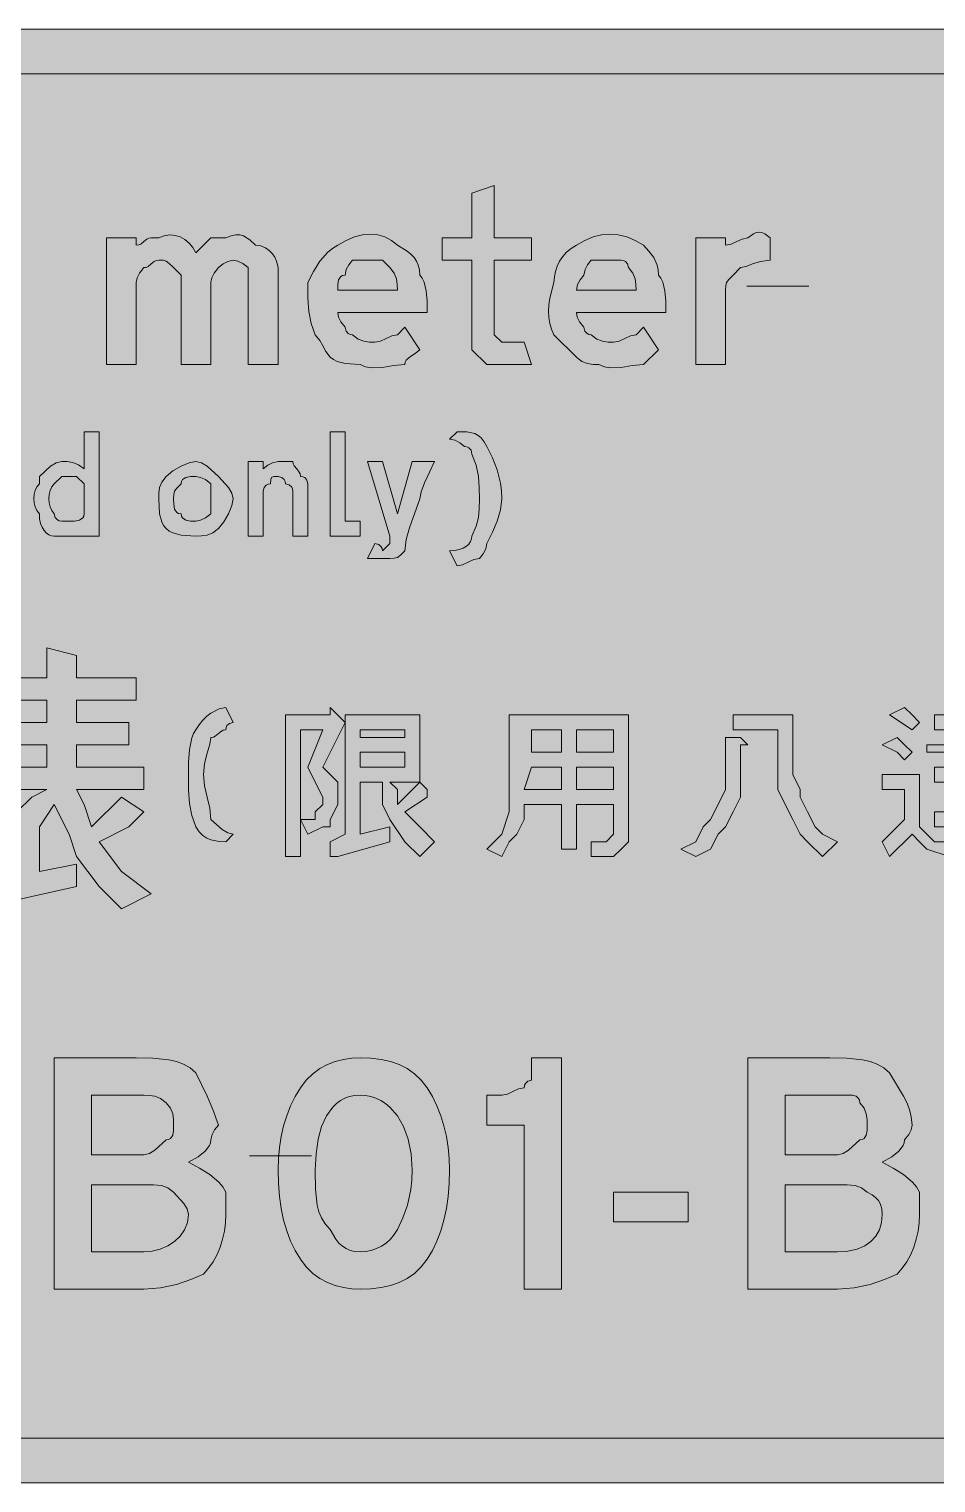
# Model space of a CAD drawing. Header units: metres. Extents: x 12 to 553, y 13 to 247.
# Drawn here: x 288.6 to 434.5, y 12.7 to 246.7 of the extents above; entities that cross this region are included whole.
import ezdxf

# ---------------------------------------------------------------- set-up
doc = ezdxf.new("R2010")
doc.units = ezdxf.units.M
for name, color, linetype, true_color in [('FILL_BLUE_0000FF', 7, 'Continuous', 0x0000ff), ('FILL_WHITE_FFFFFF', 7, 'Continuous', 0xffffff), ('STROKE_BLUE_0000FF', 7, 'Continuous', 0x0000ff), ('STROKE_WHITE_FFFFFF', 7, 'Continuous', 0xffffff)]:
    doc.layers.add(name, color=color, linetype=linetype, true_color=true_color)

msp = doc.modelspace()

# ---------------------------------------------------------------- hatches: boundary and pattern name
at = {"layer": 'FILL_BLUE_0000FF', "true_color": 0x0000ff}
h = msp.add_hatch(color=7, dxfattribs=at)
h.dxf.hatch_style = 1
h.paths.add_polyline_path([(539.74, 239.31), (541.05, 238.77), (542.36, 238), (543.45, 237.12), (544.14, 236.41), (544.5, 235.92), (544.63, 235.43), (544.65, 234.72), (545.34, 233.84), (545.7, 233.07), (545.85, 232.32), (545.85, 28.32), (545.8, 27.47), (545.64, 26.71), (545.1, 25.32), (543.45, 22.32), (542.36, 21.44), (541.05, 20.67), (539.74, 20.13), (538.65, 19.92), (87.45, 19.92), (86.55, 20.11), (85.65, 20.52), (84.75, 20.93), (83.85, 21.12), (80.25, 24.72), (20.25, 130.32), (80.25, 235.92), (81.15, 236.63), (82.05, 237.12), (82.95, 237.61), (83.85, 238.32), (84.75, 239.01), (85.65, 239.37), (86.55, 239.5), (87.45, 239.52), (538.65, 239.52), (539.74, 239.31)])
at = {"layer": 'FILL_WHITE_FFFFFF', "true_color": 0xffffff}
h = msp.add_hatch(color=7, dxfattribs=at)
h.dxf.hatch_style = 1
h.paths.add_polyline_path([(540, 246.66), (541.35, 246.48), (542.7, 246.15), (544.05, 245.67), (545.4, 245.02), (546.75, 244.19), (548.1, 243.16), (549.45, 241.92), (550.33, 241), (551.1, 239.97), (551.64, 238.71), (551.8, 237.97), (551.85, 237.12), (552.25, 236.62), (552.54, 236.03), (552.9, 234.72), (553.05, 232.32), (553.05, 28.32), (552.99, 26.92), (552.82, 25.45), (552.54, 23.95), (552.15, 22.47), (551.64, 21.04), (551.02, 19.71), (550.29, 18.53), (549.45, 17.52), (548.1, 16.28), (546.75, 15.25), (545.4, 14.42), (544.05, 13.77), (542.7, 13.29), (541.35, 12.96), (540, 12.78), (538.65, 12.72), (87.45, 12.72), (85.65, 12.93), (83.85, 13.47), (82.05, 14.24), (80.25, 15.12), (78.47, 16.21), (76.8, 17.52), (74.25, 19.92), (13.05, 125.52), (12.86, 126.61), (12.45, 127.92), (12.04, 129.23), (11.85, 130.32), (12.04, 131.22), (12.45, 132.12), (12.86, 133.02), (13.05, 133.92), (74.25, 239.52), (74.75, 240.37), (75.36, 241.11), (76.8, 242.37), (78.47, 243.4), (80.25, 244.32), (81.15, 245.11), (82.05, 245.71), (82.95, 246.13), (83.85, 246.42), (85.65, 246.68), (87.45, 246.72), (538.65, 246.72), (540, 246.66)])
h = msp.add_hatch(color=7, dxfattribs=at)
h.dxf.hatch_style = 1
h.paths.add_polyline_path([(364.65, 196.32), (367.05, 196.32), (368.25, 196.32), (369.45, 192.72), (362.25, 192.72), (359.85, 195.12), (359.85, 196.32), (359.85, 209.52), (355.05, 209.52), (355.05, 213.12), (359.85, 213.12), (359.85, 220.32), (363.45, 221.52), (363.45, 213.12), (369.45, 213.12), (369.45, 209.52), (363.45, 209.52), (363.45, 197.52), (364.65, 196.32)])
h = msp.add_hatch(color=7, dxfattribs=at)
h.dxf.hatch_style = 1
h.paths.add_polyline_path([(305.85, 211.92), (306.25, 211.97), (306.56, 212.11), (307.05, 212.52), (307.54, 212.93), (307.85, 213.07), (308.25, 213.12), (309.45, 213.12), (310.35, 213.46), (311.23, 213.59), (312.09, 213.52), (312.9, 213.27), (313.66, 212.85), (314.34, 212.28), (314.95, 211.56), (315.45, 210.72), (317.85, 213.12), (320.25, 213.12), (321.1, 213.46), (321.84, 213.61), (322.51, 213.58), (323.1, 213.42), (324.13, 212.78), (325.05, 211.92), (325.89, 211.81), (326.62, 211.53), (327.24, 211.1), (327.75, 210.57), (328.14, 209.99), (328.42, 209.39), (328.65, 208.32), (328.65, 207.12), (328.65, 192.72), (323.85, 192.72), (323.85, 205.92), (323.85, 207.12), (323.85, 208.32), (322.97, 209.01), (322.2, 209.37), (321.45, 209.52), (320.57, 209.33), (319.8, 208.92), (319.05, 208.32), (318.36, 207.44), (318, 206.67), (317.85, 205.92), (317.85, 192.72), (313.05, 192.72), (313.05, 205.92), (313.05, 207.12), (311.85, 208.32), (311.14, 209.01), (310.65, 209.37), (310.16, 209.5), (309.45, 209.52), (309.05, 209.47), (308.74, 209.33), (308.25, 208.92), (307.76, 208.51), (307.45, 208.37), (307.05, 208.32), (306.36, 207.44), (306, 206.67), (305.85, 205.92), (305.85, 192.72), (301.05, 192.72), (301.05, 213.12), (305.85, 213.12), (305.85, 211.92)])
h = msp.add_hatch(color=7, dxfattribs=at)
h.dxf.hatch_style = 1
h.paths.add_polyline_path([(338.14, 193.23), (337.55, 193.52), (337.05, 193.92), (336.34, 194.82), (335.85, 195.72), (335.36, 196.62), (334.65, 197.52), (333.96, 199.34), (333.6, 201.27), (333.47, 203.43), (333.45, 205.92), (334.37, 207.7), (335.4, 209.37), (336.66, 210.81), (337.4, 211.42), (338.25, 211.92), (339.6, 212.71), (340.93, 213.27), (342.24, 213.61), (343.5, 213.72), (344.71, 213.61), (345.84, 213.27), (346.9, 212.71), (347.85, 211.92), (349.42, 211), (350.04, 210.51), (350.55, 209.97), (350.94, 209.38), (351.22, 208.71), (351.39, 207.97), (351.45, 207.12), (351.85, 206.62), (352.14, 206.01), (352.5, 204.57), (352.63, 202.9), (352.65, 201.12), (338.25, 201.12), (338.4, 200.37), (338.76, 199.6), (339.45, 198.72), (339.6, 198.12), (339.96, 197.71), (340.25, 197.57), (340.65, 197.52), (341.55, 196.83), (342.45, 196.47), (343.35, 196.34), (344.25, 196.32), (345.15, 196.51), (346.05, 196.92), (346.95, 197.33), (347.85, 197.52), (349.05, 198.72), (351.45, 195.12), (350.57, 194.41), (349.8, 193.92), (349.26, 193.43), (349.1, 193.12), (349.05, 192.72), (347.25, 192.55), (345.45, 192.27), (343.65, 192.21), (342.75, 192.38), (341.85, 192.72), (339.45, 192.87), (338.14, 193.23)])
h.paths.add_polyline_path([(347.83, 205.62), (347.7, 206.52), (347.34, 207.42), (346.65, 208.32), (345.45, 209.52), (340.65, 209.52), (340.05, 208.77), (339.64, 208), (339.45, 207.12), (339.05, 207.07), (338.76, 206.91), (338.4, 206.37), (338.27, 205.6), (338.25, 204.72), (347.85, 204.72), (347.83, 205.62)], flags=16)
h = msp.add_hatch(color=7, dxfattribs=at)
h.dxf.hatch_style = 1
h.paths.add_polyline_path([(378.45, 192.87), (377.55, 193.23), (376.65, 193.92), (373.05, 197.52), (372.66, 198.42), (372.37, 199.34), (372.21, 200.28), (372.15, 201.27), (372.21, 202.31), (372.37, 203.43), (373.05, 205.92), (373.11, 206.82), (373.27, 207.7), (373.56, 208.56), (373.95, 209.37), (374.46, 210.13), (375.07, 210.81), (375.81, 211.42), (376.65, 211.92), (378, 212.71), (379.35, 213.27), (380.7, 213.61), (382.05, 213.72), (383.4, 213.61), (384.75, 213.27), (386.1, 212.71), (387.45, 211.92), (388.33, 211), (389.1, 209.97), (389.64, 208.71), (389.8, 207.97), (389.85, 207.12), (390.25, 206.62), (390.54, 206.01), (390.9, 204.57), (391.03, 202.9), (391.05, 201.12), (376.65, 201.12), (376.8, 200.37), (377.16, 199.6), (377.85, 198.72), (378, 198.12), (378.36, 197.71), (378.65, 197.57), (379.05, 197.52), (379.95, 196.83), (380.85, 196.47), (381.75, 196.34), (382.65, 196.32), (383.55, 196.51), (384.45, 196.92), (385.35, 197.33), (386.25, 197.52), (387.45, 198.72), (389.85, 195.12), (387.45, 192.72), (385.65, 192.55), (383.85, 192.27), (382.05, 192.21), (381.15, 192.38), (380.25, 192.72), (379.35, 192.74), (378.45, 192.87)])
h.paths.add_polyline_path([(386.23, 205.62), (386.1, 206.52), (385.74, 207.42), (385.05, 208.32), (384.9, 208.92), (384.54, 209.33), (384.25, 209.47), (383.85, 209.52), (379.05, 209.52), (378.45, 208.77), (378.04, 208), (377.85, 207.12), (377.25, 206.37), (376.84, 205.6), (376.65, 204.72), (386.25, 204.72), (386.23, 205.62)], flags=16)
h = msp.add_hatch(color=7, dxfattribs=at)
h.dxf.hatch_style = 1
h.paths.add_polyline_path([(406.26, 209.33), (405, 208.92), (403.97, 208.51), (403.05, 208.32), (401.85, 207.12), (401.16, 206.41), (400.8, 205.92), (400.67, 205.43), (400.65, 204.72), (400.65, 192.72), (395.85, 192.72), (395.85, 213.12), (400.65, 213.12), (400.65, 211.92), (401.55, 212.11), (402.45, 212.52), (403.35, 212.93), (404.25, 213.12), (405.15, 213.79), (405.6, 213.96), (406.05, 214.02), (406.5, 213.96), (406.95, 213.79), (407.85, 213.12), (407.85, 209.52), (406.26, 209.33)])
h = msp.add_hatch(color=7, dxfattribs=at)
h.dxf.hatch_style = 1
h.paths.add_polyline_path([(292.65, 165.12), (292.2, 165.18), (291.77, 165.34), (291.36, 165.63), (291, 166.02), (290.69, 166.53), (290.46, 167.14), (290.3, 167.88), (290.25, 168.72), (289.86, 169.22), (289.57, 169.81), (289.41, 170.45), (289.35, 171.12), (289.41, 171.79), (289.57, 172.43), (289.86, 173.02), (290.25, 173.52), (290.25, 174.72), (292.05, 176.37), (292.95, 176.91), (293.85, 177.12), (294.75, 177.1), (295.65, 176.97), (296.55, 176.61), (297.45, 175.92), (297.45, 181.92), (299.85, 181.92), (299.85, 165.12), (297.45, 165.12), (296.25, 165.12), (295.05, 165.12), (292.65, 165.12)])
h.paths.add_polyline_path([(296.7, 167.67), (297.24, 168.03), (297.4, 168.32), (297.45, 168.72), (297.45, 169.92), (297.45, 172.32), (297.45, 173.52), (296.25, 174.72), (295.05, 174.72), (293.85, 174.72), (292.65, 173.52), (292.26, 173.02), (291.97, 172.43), (291.81, 171.79), (291.75, 171.12), (291.81, 170.45), (291.97, 169.81), (292.26, 169.22), (292.65, 168.72), (292.8, 168.12), (293.16, 167.71), (293.45, 167.57), (293.85, 167.52), (295.05, 167.52), (295.93, 167.54), (296.7, 167.67)], flags=16)
h = msp.add_hatch(color=7, dxfattribs=at)
h.dxf.hatch_style = 1
h.paths.add_polyline_path([(337.05, 181.92), (339.45, 181.92), (339.45, 167.52), (340.65, 167.52), (341.85, 167.52), (341.85, 165.12), (340.65, 165.12), (338.25, 165.12), (337.05, 165.12), (337.05, 167.52), (337.05, 181.92)])
h = msp.add_hatch(color=7, dxfattribs=at)
h.dxf.hatch_style = 1
h.paths.add_polyline_path([(361.03, 172.92), (360.9, 174.72), (360.54, 176.52), (359.85, 178.32), (359.7, 178.92), (359.34, 179.33), (359.05, 179.47), (358.65, 179.52), (357.9, 180.12), (357.13, 180.53), (356.25, 180.72), (357.45, 181.92), (359.04, 181.88), (360.3, 181.62), (360.84, 181.33), (361.33, 180.91), (361.8, 180.31), (362.25, 179.52), (363.13, 177.7), (363.9, 175.77), (364.44, 173.61), (364.6, 172.42), (364.65, 171.12), (364.44, 169.32), (363.9, 167.52), (363.13, 165.72), (362.25, 163.92), (362.06, 163.04), (361.65, 162.27), (361.05, 161.52), (360.15, 161.33), (359.25, 160.92), (358.35, 160.51), (357.45, 160.32), (356.25, 162.72), (357.09, 162.77), (357.82, 162.93), (358.44, 163.16), (358.95, 163.47), (359.34, 163.83), (359.62, 164.24), (359.79, 164.67), (359.85, 165.12), (360.54, 166.73), (360.9, 168.12), (361.03, 169.51), (361.05, 171.12), (361.03, 172.92)])
h = msp.add_hatch(color=7, dxfattribs=at)
h.dxf.hatch_style = 1
h.paths.add_polyline_path([(309.6, 172.92), (309.96, 173.82), (310.65, 174.72), (311.74, 175.6), (313.05, 176.37), (314.36, 176.91), (315.45, 177.12), (316.35, 176.91), (317.25, 176.37), (319.05, 174.72), (320.7, 172.92), (321.24, 172.02), (321.45, 171.12), (321.24, 170.03), (320.7, 168.72), (319.93, 167.41), (319.05, 166.32), (318.15, 165.63), (317.25, 165.27), (316.35, 165.14), (315.45, 165.12), (313.05, 165.27), (311.74, 165.63), (311.15, 165.92), (310.65, 166.32), (310.25, 166.82), (309.96, 167.41), (309.6, 168.72), (309.45, 171.12), (309.47, 172.02), (309.6, 172.92)])
h.paths.add_polyline_path([(313.8, 174.57), (313.26, 174.21), (313.1, 173.92), (313.05, 173.52), (312.36, 172.81), (312, 172.32), (311.87, 171.83), (311.85, 171.12), (311.87, 170.24), (312, 169.47), (312.36, 168.93), (312.65, 168.77), (313.05, 168.72), (313.1, 168.32), (313.26, 168.03), (313.8, 167.67), (314.57, 167.54), (315.45, 167.52), (316.2, 167.67), (316.97, 168.03), (317.85, 168.72), (317.85, 171.12), (317.85, 173.52), (316.97, 174.21), (316.2, 174.57), (315.45, 174.72), (314.57, 174.7), (313.8, 174.57)], flags=16)
h = msp.add_hatch(color=7, dxfattribs=at)
h.dxf.hatch_style = 1
h.paths.add_polyline_path([(327.96, 174.7), (327.6, 174.57), (327.47, 174.21), (327.45, 173.52), (327.05, 173.47), (326.76, 173.33), (326.4, 172.92), (326.25, 172.32), (326.25, 165.12), (323.85, 165.12), (323.85, 177.12), (326.25, 177.12), (326.25, 175.92), (327, 176.52), (327.77, 176.93), (328.65, 177.12), (331.05, 177.12), (331.1, 176.72), (331.24, 176.41), (331.65, 175.92), (332.06, 175.43), (332.2, 175.12), (332.25, 174.72), (332.65, 174.67), (332.94, 174.53), (333.3, 174.12), (333.45, 173.52), (333.45, 165.12), (331.05, 165.12), (331.05, 172.32), (331, 172.72), (330.86, 173.01), (330.45, 173.37), (329.85, 173.52), (329.8, 173.92), (329.66, 174.21), (329.25, 174.57), (328.65, 174.72), (327.96, 174.7)])
h = msp.add_hatch(color=7, dxfattribs=at)
h.dxf.hatch_style = 1
h.paths.add_polyline_path([(346.65, 165.12), (343.05, 177.12), (345.45, 177.12), (347.85, 168.72), (350.25, 177.12), (353.85, 177.12), (352.2, 173.67), (351.66, 172.23), (351.45, 171.12), (349.8, 166.47), (349.26, 164.54), (349.05, 162.72), (348.34, 162.03), (347.85, 161.67), (347.36, 161.54), (346.65, 161.52), (345.45, 161.52), (343.05, 161.52), (344.25, 163.92), (344.85, 163.77), (345.26, 163.41), (345.4, 163.12), (345.45, 162.72), (346.65, 163.92), (346.65, 165.12)])
h = msp.add_hatch(color=7, dxfattribs=at)
h.dxf.hatch_style = 1
h.paths.add_polyline_path([(291.45, 142.32), (291.45, 147.12), (296.25, 145.92), (296.25, 144.72), (296.25, 142.32), (305.85, 142.32), (305.85, 138.72), (296.25, 138.72), (296.25, 135.12), (304.65, 135.12), (304.65, 131.52), (296.25, 131.52), (296.25, 127.92), (307.05, 127.92), (307.05, 124.32), (296.25, 124.32), (297.45, 121.92), (298.65, 118.32), (303.45, 123.12), (307.05, 120.72), (305.85, 119.52), (304.65, 118.32), (299.85, 115.92), (303.45, 111.12), (308.25, 107.52), (303.45, 105.12), (299.85, 108.72), (296.25, 113.52), (295.05, 117.12), (292.65, 121.92), (290.25, 118.32), (290.25, 111.12), (296.25, 112.32), (296.25, 108.72), (285.45, 106.32), (284.25, 105.12), (283.05, 105.12), (283.05, 109.92), (286.65, 109.92), (286.65, 115.92), (283.05, 114.72), (280.65, 117.12), (284.25, 119.52), (286.65, 120.72), (289.05, 123.12), (291.45, 124.32), (281.85, 124.32), (281.85, 127.92), (291.45, 127.92), (291.45, 131.52), (283.05, 131.52), (283.05, 135.12), (291.45, 135.12), (291.45, 138.72), (283.05, 138.72), (283.05, 142.32), (291.45, 142.32)])
h = msp.add_hatch(color=7, dxfattribs=at)
h.dxf.hatch_style = 1
h.paths.add_polyline_path([(320.25, 115.92), (319.16, 115.96), (317.85, 116.22), (317.18, 116.51), (316.54, 116.93), (315.95, 117.53), (315.45, 118.32), (314.76, 120.14), (314.4, 122.07), (314.27, 124.23), (314.25, 126.72), (314.27, 128.69), (314.4, 130.77), (314.76, 132.63), (315.05, 133.36), (315.45, 133.92), (315.95, 134.76), (316.54, 135.49), (317.18, 136.11), (317.85, 136.62), (319.16, 137.29), (320.25, 137.52), (321.45, 135.12), (320.85, 134.97), (320.44, 134.61), (320.3, 134.32), (320.25, 133.92), (319.85, 133.87), (319.54, 133.73), (319.05, 133.32), (318.56, 132.91), (318.25, 132.77), (317.85, 132.72), (317.66, 131.61), (317.25, 130.17), (316.84, 128.5), (316.65, 126.72), (316.84, 124.92), (317.25, 123.12), (317.66, 121.32), (317.85, 119.52), (319.65, 117.87), (320.55, 117.33), (321.45, 117.12), (320.25, 115.92)])
h = msp.add_hatch(color=7, dxfattribs=at)
h.dxf.hatch_style = 1
h.paths.add_polyline_path([(329.85, 113.52), (329.85, 136.32), (337.05, 136.32), (337.05, 137.52), (339.45, 135.12), (335.85, 127.92), (337.05, 126.72), (338.25, 125.52), (338.25, 123.12), (338.25, 121.92), (337.05, 119.52), (337.05, 118.32), (335.85, 118.32), (333.45, 117.12), (332.25, 119.52), (332.25, 113.52), (329.85, 113.52)])
h.paths.add_polyline_path([(334.65, 119.52), (334.65, 120.72), (335.85, 121.92), (335.85, 123.12), (334.65, 125.52), (333.45, 127.92), (335.85, 133.92), (332.25, 133.92), (332.25, 119.52), (334.65, 119.52)], flags=16)
h = msp.add_hatch(color=7, dxfattribs=at)
h.dxf.hatch_style = 1
h.paths.add_polyline_path([(351.45, 113.52), (349.05, 115.92), (346.65, 119.52), (345.45, 121.92), (345.45, 125.52), (341.85, 125.52), (341.85, 117.12), (346.65, 118.32), (346.65, 115.92), (338.25, 113.52), (337.05, 113.52), (337.05, 114.72), (337.05, 115.92), (339.45, 117.12), (339.45, 136.32), (351.45, 136.32), (351.45, 125.52), (352.65, 124.32), (352.65, 123.12), (349.05, 120.72), (351.45, 118.32), (353.85, 115.92), (351.45, 113.52)])
h.paths.add_polyline_path([(346.65, 125.52), (347.85, 124.32), (347.85, 121.92), (351.45, 125.52), (346.65, 125.52)], flags=16)
h.paths.add_polyline_path([(341.85, 133.92), (341.85, 132.72), (349.05, 132.72), (349.05, 133.92), (341.85, 133.92)], flags=16)
h.paths.add_polyline_path([(349.05, 130.32), (341.85, 130.32), (341.85, 127.92), (349.05, 127.92), (349.05, 130.32)], flags=16)
h = msp.add_hatch(color=7, dxfattribs=at)
h.dxf.hatch_style = 1
h.paths.add_polyline_path([(382.65, 113.52), (381.45, 113.52), (379.05, 113.52), (379.05, 115.92), (380.25, 115.92), (381.45, 115.92), (382.65, 117.12), (382.65, 118.32), (382.65, 121.92), (376.65, 121.92), (376.65, 114.72), (374.25, 114.72), (374.25, 121.92), (368.25, 121.92), (368.25, 119.52), (367.05, 117.12), (365.85, 115.92), (364.65, 113.52), (362.25, 114.72), (364.65, 117.12), (365.85, 120.72), (365.85, 124.32), (365.85, 129.12), (365.85, 136.32), (385.05, 136.32), (385.05, 117.12), (385.05, 115.92), (383.85, 114.72), (382.65, 113.52)])
h.paths.add_polyline_path([(374.25, 130.32), (374.25, 133.92), (369.45, 133.92), (369.45, 130.32), (374.25, 130.32)], flags=16)
h.paths.add_polyline_path([(374.25, 124.32), (374.25, 127.92), (369.45, 127.92), (368.25, 124.32), (374.25, 124.32)], flags=16)
h.paths.add_polyline_path([(376.65, 133.92), (376.65, 130.32), (382.65, 130.32), (382.65, 133.92), (376.65, 133.92)], flags=16)
h.paths.add_polyline_path([(382.65, 127.92), (376.65, 127.92), (376.65, 124.32), (382.65, 124.32), (382.65, 127.92)], flags=16)
h = msp.add_hatch(color=7, dxfattribs=at)
h.dxf.hatch_style = 1
h.paths.add_polyline_path([(411.45, 136.32), (411.45, 131.52), (411.45, 129.12), (411.45, 126.72), (412.65, 124.32), (412.65, 123.12), (413.85, 120.72), (415.05, 118.32), (416.25, 117.12), (418.65, 115.92), (416.25, 113.52), (413.85, 115.92), (412.65, 117.12), (411.45, 119.52), (410.25, 121.92), (409.05, 124.32), (409.05, 126.72), (409.05, 129.12), (409.05, 131.52), (409.05, 133.92), (401.85, 133.92), (401.85, 136.32), (411.45, 136.32)])
h = msp.add_hatch(color=7, dxfattribs=at)
h.dxf.hatch_style = 1
h.paths.add_polyline_path([(431.85, 118.32), (433.05, 117.12), (434.25, 115.92), (436.65, 115.92), (440.25, 115.92), (440.25, 118.32), (434.25, 118.32), (434.25, 120.72), (440.25, 120.72), (440.25, 121.92), (435.45, 121.92), (435.45, 124.32), (440.25, 124.32), (440.25, 125.52), (434.25, 125.52), (434.25, 127.92), (437.85, 127.92), (436.65, 130.32), (433.05, 130.32), (433.05, 131.52), (440.25, 131.52), (440.25, 133.92), (434.25, 133.92), (434.25, 136.32), (440.25, 136.32), (440.25, 137.52), (442.65, 137.52), (442.65, 136.32), (448.65, 136.32), (448.65, 133.92), (442.65, 133.92), (442.65, 131.52), (449.85, 131.52), (449.85, 130.32), (446.25, 130.32), (445.05, 127.92), (448.65, 127.92), (448.65, 125.52), (442.65, 125.52), (442.65, 124.32), (448.65, 124.32), (448.65, 121.92), (442.65, 121.92), (442.65, 120.72), (449.85, 120.72), (449.85, 118.32), (442.65, 118.32), (442.65, 115.92), (451.05, 115.92), (449.85, 113.52), (440.25, 113.52), (436.65, 113.52), (433.05, 114.72), (431.85, 115.92), (430.65, 117.12), (427.05, 113.52), (425.85, 115.92), (429.45, 119.52), (429.45, 124.32), (425.85, 124.32), (425.85, 126.72), (431.85, 126.72), (431.85, 118.32)])
h.paths.add_polyline_path([(442.65, 127.92), (443.85, 130.32), (439.05, 130.32), (440.25, 127.92), (442.65, 127.92)], flags=16)
h = msp.add_hatch(color=7, dxfattribs=at)
h.dxf.hatch_style = 1
h.paths.add_polyline_path([(430.65, 136.32), (431.85, 135.12), (430.65, 133.92), (427.05, 136.32), (429.45, 137.52), (430.65, 136.32)])
h = msp.add_hatch(color=7, dxfattribs=at)
h.dxf.hatch_style = 1
h.paths.add_polyline_path([(395.85, 115.92), (397.05, 118.32), (398.25, 119.52), (399.45, 121.92), (400.65, 124.32), (400.65, 126.72), (400.65, 129.12), (400.65, 132.72), (403.05, 132.72), (404.25, 131.52), (403.05, 131.52), (403.05, 127.92), (403.05, 125.52), (403.05, 123.12), (401.85, 120.72), (400.65, 118.32), (399.45, 117.12), (398.25, 114.72), (395.85, 113.52), (393.45, 114.72), (395.85, 115.92)])
h = msp.add_hatch(color=7, dxfattribs=at)
h.dxf.hatch_style = 1
h.paths.add_polyline_path([(429.45, 131.52), (430.65, 130.32), (429.45, 129.12), (428.25, 130.32), (425.85, 131.52), (428.25, 132.72), (429.45, 131.52)])
h = msp.add_hatch(color=7, dxfattribs=at)
h.dxf.hatch_style = 1
h.paths.add_polyline_path([(319.14, 61.11), (319.75, 60.37), (320.25, 59.52), (320.25, 55.92), (320.19, 54.57), (320.02, 53.24), (319.74, 51.93), (319.35, 50.67), (318.84, 49.46), (318.22, 48.33), (317.49, 47.27), (316.65, 46.32), (314.64, 45.44), (312.3, 44.67), (309.73, 44.13), (307.05, 43.92), (292.65, 43.92), (292.65, 81.12), (305.85, 81.12), (308.53, 81.08), (311.1, 80.82), (312.31, 80.53), (313.44, 80.11), (314.5, 79.51), (315.45, 78.72), (317.25, 74.97), (318.15, 72.81), (319.05, 70.32), (318.45, 69.57), (318.04, 68.8), (317.85, 67.92), (317.79, 67.47), (317.62, 67.02), (316.95, 66.12), (315.82, 65.22), (314.25, 64.32), (316.03, 63.4), (317.7, 62.37), (319.14, 61.11)])
h.paths.add_polyline_path([(308.85, 66.27), (310.65, 67.92), (311.05, 67.97), (311.34, 68.13), (311.7, 68.67), (311.83, 69.44), (311.85, 70.32), (311.83, 71.22), (311.7, 72.12), (311.34, 73.02), (310.65, 73.92), (309.75, 74.61), (308.85, 74.97), (307.95, 75.1), (307.05, 75.12), (298.65, 75.12), (298.65, 65.52), (307.05, 65.52), (307.95, 65.73), (308.85, 66.27)], flags=16)
h.paths.add_polyline_path([(309.69, 50.35), (310.91, 50.87), (312, 51.57), (312.92, 52.44), (313.63, 53.46), (314.09, 54.63), (314.25, 55.92), (314.04, 56.82), (313.5, 57.72), (311.85, 59.52), (310.93, 60.21), (309.9, 60.57), (308.64, 60.7), (307.05, 60.72), (298.65, 60.72), (298.65, 49.92), (307.05, 49.92), (308.39, 50.03), (309.69, 50.35)], flags=16)
h = msp.add_hatch(color=7, dxfattribs=at)
h.dxf.hatch_style = 1
h.paths.add_polyline_path([(328.87, 66.7), (329.16, 68.46), (329.55, 70.17), (330.06, 71.83), (330.67, 73.41), (331.41, 74.92), (332.25, 76.32), (333.2, 77.56), (334.26, 78.59), (335.39, 79.42), (336.6, 80.07), (337.86, 80.55), (339.17, 80.88), (340.5, 81.06), (341.85, 81.12), (343.59, 81.06), (345.22, 80.88), (346.74, 80.55), (348.15, 80.07), (349.44, 79.42), (350.62, 78.59), (351.69, 77.56), (352.65, 76.32), (353.49, 74.92), (354.22, 73.41), (354.84, 71.83), (355.35, 70.17), (355.74, 68.46), (356.02, 66.7), (356.19, 64.92), (356.25, 63.12), (356.19, 60.93), (356.02, 58.84), (355.74, 56.88), (355.35, 55.02), (354.84, 53.28), (354.22, 51.64), (353.49, 50.13), (352.65, 48.72), (351.69, 47.48), (350.62, 46.45), (349.44, 45.62), (348.15, 44.97), (346.74, 44.49), (345.22, 44.16), (343.59, 43.98), (341.85, 43.92), (340.5, 43.98), (339.17, 44.16), (337.86, 44.49), (336.6, 44.97), (335.39, 45.62), (334.26, 46.45), (333.2, 47.48), (332.25, 48.72), (331.41, 50.13), (330.67, 51.64), (330.06, 53.28), (329.55, 55.02), (329.16, 56.88), (328.87, 58.84), (328.71, 60.93), (328.65, 63.12), (328.71, 64.92), (328.87, 66.7)])
h.paths.add_polyline_path([(343.63, 50.14), (344.49, 50.43), (345.3, 50.82), (346.06, 51.33), (346.74, 51.94), (347.35, 52.68), (347.85, 53.52), (348.73, 55.36), (349.5, 57.42), (350.04, 59.93), (350.2, 61.43), (350.25, 63.12), (350.09, 65.7), (349.61, 68.03), (348.86, 70.08), (347.85, 71.82), (346.62, 73.22), (345.93, 73.79), (345.19, 74.26), (344.41, 74.63), (343.59, 74.9), (342.74, 75.06), (341.85, 75.12), (340.98, 75.06), (340.16, 74.9), (339.4, 74.63), (338.7, 74.26), (338.05, 73.79), (337.46, 73.22), (336.45, 71.82), (335.66, 70.08), (335.1, 68.03), (334.76, 65.7), (334.65, 63.12), (334.69, 59.93), (334.95, 57.42), (335.24, 56.35), (335.66, 55.36), (336.26, 54.42), (337.05, 53.52), (337.97, 51.94), (338.46, 51.33), (339, 50.82), (339.59, 50.43), (340.26, 50.14), (341, 49.98), (341.85, 49.92), (342.75, 49.98), (343.63, 50.14)], flags=16)
h = msp.add_hatch(color=7, dxfattribs=at)
h.dxf.hatch_style = 1
h.paths.add_polyline_path([(368.25, 43.92), (368.25, 70.32), (362.25, 70.32), (362.25, 75.12), (364.65, 75.12), (365.55, 75.31), (366.45, 75.72), (367.35, 76.13), (368.25, 76.32), (368.3, 76.72), (368.44, 77.01), (368.85, 77.37), (369.45, 77.52), (369.45, 78.72), (369.45, 81.12), (374.25, 81.12), (374.25, 43.92), (368.25, 43.92)])
h = msp.add_hatch(color=7, dxfattribs=at)
h.dxf.hatch_style = 1
h.paths.add_polyline_path([(430.74, 61.11), (431.35, 60.37), (431.85, 59.52), (431.85, 55.92), (431.79, 54.57), (431.62, 53.24), (431.34, 51.93), (430.95, 50.67), (430.44, 49.46), (429.82, 48.33), (429.09, 47.27), (428.25, 46.32), (426.24, 45.44), (423.9, 44.67), (421.33, 44.13), (418.65, 43.92), (404.25, 43.92), (404.25, 81.12), (417.45, 81.12), (420.13, 81.08), (422.7, 80.82), (423.91, 80.53), (425.04, 80.11), (426.1, 79.51), (427.05, 78.72), (429.3, 74.97), (429.83, 73.93), (430.26, 72.81), (430.54, 71.62), (430.65, 70.32), (430.5, 69.57), (430.14, 68.8), (429.45, 67.92), (429.39, 67.47), (429.22, 67.02), (428.55, 66.12), (427.42, 65.22), (425.85, 64.32), (427.63, 63.4), (429.3, 62.37), (430.74, 61.11)])
h.paths.add_polyline_path([(420.45, 66.27), (422.25, 67.92), (422.65, 67.97), (422.94, 68.13), (423.3, 68.67), (423.43, 69.44), (423.45, 70.32), (423.43, 71.22), (423.3, 72.12), (422.94, 73.02), (422.25, 73.92), (422.2, 74.32), (422.06, 74.61), (421.65, 74.97), (421.05, 75.12), (419.85, 75.12), (418.65, 75.12), (410.25, 75.12), (410.25, 65.52), (418.65, 65.52), (419.55, 65.73), (420.45, 66.27)], flags=16)
h.paths.add_polyline_path([(421.8, 50.35), (423.04, 50.87), (424.05, 51.57), (424.84, 52.44), (425.4, 53.46), (425.74, 54.63), (425.85, 55.92), (425.81, 56.82), (425.55, 57.72), (425.26, 58.17), (424.84, 58.62), (424.24, 59.07), (423.45, 59.52), (422.53, 60.21), (421.5, 60.57), (420.24, 60.7), (418.65, 60.72), (410.25, 60.72), (410.25, 49.92), (418.65, 49.92), (420.34, 50.03), (421.8, 50.35)], flags=16)
h = msp.add_hatch(color=7, dxfattribs=at)
h.dxf.hatch_style = 1
h.paths.add_polyline_path([(394.65, 59.52), (394.65, 54.72), (382.65, 54.72), (382.65, 59.52), (394.65, 59.52)])

# ---------------------------------------------------------------- linework, layer by layer
at = {"layer": 'FILL_BLUE_0000FF', "lineweight": 0, "true_color": 0x0000ff}
msp.add_lwpolyline([(87.45, 239.52), (538.65, 239.52), (539.74, 239.31), (541.05, 238.77), (542.36, 238), (543.45, 237.12), (544.14, 236.41), (544.5, 235.92), (544.63, 235.43), (544.65, 234.72), (545.34, 233.84), (545.7, 233.07), (545.85, 232.32), (545.85, 28.32), (545.8, 27.47), (545.64, 26.71), (545.1, 25.32), (543.45, 22.32), (542.36, 21.44), (541.05, 20.67), (539.74, 20.13), (538.65, 19.92), (87.45, 19.92)], dxfattribs=at)
at = {"layer": 'FILL_WHITE_FFFFFF', "lineweight": 0, "true_color": 0xffffff}
for points in [[(87.45, 246.72), (538.65, 246.72)], [(283.05, 142.32), (291.45, 142.32), (291.45, 147.12), (296.25, 145.92), (296.25, 144.72), (296.25, 142.32), (305.85, 142.32), (305.85, 138.72), (296.25, 138.72), (296.25, 135.12), (304.65, 135.12), (304.65, 131.52), (296.25, 131.52), (296.25, 127.92), (307.05, 127.92), (307.05, 124.32), (296.25, 124.32), (297.45, 121.92), (298.65, 118.32), (303.45, 123.12), (307.05, 120.72), (305.85, 119.52), (304.65, 118.32), (299.85, 115.92), (303.45, 111.12), (308.25, 107.52), (303.45, 105.12), (299.85, 108.72), (296.25, 113.52), (295.05, 117.12), (292.65, 121.92), (290.25, 118.32), (290.25, 111.12), (296.25, 112.32), (296.25, 108.72), (285.45, 106.32)], [(283.05, 135.12), (291.45, 135.12), (291.45, 138.72), (283.05, 138.72)], [(440.25, 133.92), (434.25, 133.92), (434.25, 136.32), (440.25, 136.32)], [(281.85, 127.92), (291.45, 127.92), (291.45, 131.52), (283.05, 131.52)], [(436.65, 130.32), (433.05, 130.32), (433.05, 131.52), (440.25, 131.52)], [(436.65, 113.52), (433.05, 114.72), (431.85, 115.92), (430.65, 117.12), (427.05, 113.52), (425.85, 115.92), (429.45, 119.52), (429.45, 124.32), (425.85, 124.32), (425.85, 126.72), (431.85, 126.72), (431.85, 118.32), (433.05, 117.12), (434.25, 115.92), (436.65, 115.92)], [(440.25, 125.52), (434.25, 125.52), (434.25, 127.92), (437.85, 127.92)], [(286.65, 120.72), (289.05, 123.12), (291.45, 124.32), (281.85, 124.32)], [(440.25, 118.32), (434.25, 118.32), (434.25, 120.72), (440.25, 120.72)], [(538.65, 12.72), (87.45, 12.72)]]:
    msp.add_lwpolyline(points, dxfattribs=at)
for points in [[(364.65, 196.32), (367.05, 196.32), (368.25, 196.32), (369.45, 192.72), (362.25, 192.72), (359.85, 195.12), (359.85, 196.32), (359.85, 209.52), (355.05, 209.52), (355.05, 213.12), (359.85, 213.12), (359.85, 220.32), (363.45, 221.52), (363.45, 213.12), (369.45, 213.12), (369.45, 209.52), (363.45, 209.52), (363.45, 197.52)], [(305.85, 211.92), (306.25, 211.97), (306.56, 212.11), (307.05, 212.52), (307.54, 212.93), (307.85, 213.07), (308.25, 213.12), (309.45, 213.12), (310.35, 213.46), (311.23, 213.59), (312.09, 213.52), (312.9, 213.27), (313.66, 212.85), (314.34, 212.28), (314.95, 211.56), (315.45, 210.72), (317.85, 213.12), (320.25, 213.12), (321.1, 213.46), (321.84, 213.61), (322.51, 213.58), (323.1, 213.42), (324.13, 212.78), (325.05, 211.92), (325.89, 211.81), (326.62, 211.53), (327.24, 211.1), (327.75, 210.57), (328.14, 209.99), (328.42, 209.39), (328.65, 208.32), (328.65, 207.12), (328.65, 192.72), (323.85, 192.72), (323.85, 205.92), (323.85, 207.12), (323.85, 208.32), (322.97, 209.01), (322.2, 209.37), (321.45, 209.52), (320.57, 209.33), (319.8, 208.92), (319.05, 208.32), (318.36, 207.44), (318, 206.67), (317.85, 205.92), (317.85, 192.72), (313.05, 192.72), (313.05, 205.92), (313.05, 207.12), (311.85, 208.32), (311.14, 209.01), (310.65, 209.37), (310.16, 209.5), (309.45, 209.52), (309.05, 209.47), (308.74, 209.33), (308.25, 208.92), (307.76, 208.51), (307.45, 208.37), (307.05, 208.32), (306.36, 207.44), (306, 206.67), (305.85, 205.92), (305.85, 192.72), (301.05, 192.72), (301.05, 213.12), (305.85, 213.12)], [(338.14, 193.23), (337.55, 193.52), (337.05, 193.92), (336.34, 194.82), (335.85, 195.72), (335.36, 196.62), (334.65, 197.52), (333.96, 199.34), (333.6, 201.27), (333.47, 203.43), (333.45, 205.92), (334.37, 207.7), (335.4, 209.37), (336.66, 210.81), (337.4, 211.42), (338.25, 211.92), (339.6, 212.71), (340.93, 213.27), (342.24, 213.61), (343.5, 213.72), (344.71, 213.61), (345.84, 213.27), (346.9, 212.71), (347.85, 211.92), (349.42, 211), (350.04, 210.51), (350.55, 209.97), (350.94, 209.38), (351.22, 208.71), (351.39, 207.97), (351.45, 207.12), (351.85, 206.62), (352.14, 206.01), (352.5, 204.57), (352.63, 202.9), (352.65, 201.12), (338.25, 201.12), (338.4, 200.37), (338.76, 199.6), (339.45, 198.72), (339.6, 198.12), (339.96, 197.71), (340.25, 197.57), (340.65, 197.52), (341.55, 196.83), (342.45, 196.47), (343.35, 196.34), (344.25, 196.32), (345.15, 196.51), (346.05, 196.92), (346.95, 197.33), (347.85, 197.52), (349.05, 198.72), (351.45, 195.12), (350.57, 194.41), (349.8, 193.92), (349.26, 193.43), (349.1, 193.12), (349.05, 192.72), (347.25, 192.55), (345.45, 192.27), (343.65, 192.21), (342.75, 192.38), (341.85, 192.72), (339.45, 192.87)], [(378.45, 192.87), (377.55, 193.23), (376.65, 193.92), (373.05, 197.52), (372.66, 198.42), (372.37, 199.34), (372.21, 200.28), (372.15, 201.27), (372.21, 202.31), (372.37, 203.43), (373.05, 205.92), (373.11, 206.82), (373.27, 207.7), (373.56, 208.56), (373.95, 209.37), (374.46, 210.13), (375.07, 210.81), (375.81, 211.42), (376.65, 211.92), (378, 212.71), (379.35, 213.27), (380.7, 213.61), (382.05, 213.72), (383.4, 213.61), (384.75, 213.27), (386.1, 212.71), (387.45, 211.92), (388.33, 211), (389.1, 209.97), (389.64, 208.71), (389.8, 207.97), (389.85, 207.12), (390.25, 206.62), (390.54, 206.01), (390.9, 204.57), (391.03, 202.9), (391.05, 201.12), (376.65, 201.12), (376.8, 200.37), (377.16, 199.6), (377.85, 198.72), (378, 198.12), (378.36, 197.71), (378.65, 197.57), (379.05, 197.52), (379.95, 196.83), (380.85, 196.47), (381.75, 196.34), (382.65, 196.32), (383.55, 196.51), (384.45, 196.92), (385.35, 197.33), (386.25, 197.52), (387.45, 198.72), (389.85, 195.12), (387.45, 192.72), (385.65, 192.55), (383.85, 192.27), (382.05, 192.21), (381.15, 192.38), (380.25, 192.72), (379.35, 192.74)], [(406.26, 209.33), (405, 208.92), (403.97, 208.51), (403.05, 208.32), (401.85, 207.12), (401.16, 206.41), (400.8, 205.92), (400.67, 205.43), (400.65, 204.72), (400.65, 192.72), (395.85, 192.72), (395.85, 213.12), (400.65, 213.12), (400.65, 211.92), (401.55, 212.11), (402.45, 212.52), (403.35, 212.93), (404.25, 213.12), (405.15, 213.79), (405.6, 213.96), (406.05, 214.02), (406.5, 213.96), (406.95, 213.79), (407.85, 213.12), (407.85, 209.52)], [(347.83, 205.62), (347.7, 206.52), (347.34, 207.42), (346.65, 208.32), (345.45, 209.52), (340.65, 209.52), (340.05, 208.77), (339.64, 208), (339.45, 207.12), (339.05, 207.07), (338.76, 206.91), (338.4, 206.37), (338.27, 205.6), (338.25, 204.72), (347.85, 204.72)], [(386.23, 205.62), (386.1, 206.52), (385.74, 207.42), (385.05, 208.32), (384.9, 208.92), (384.54, 209.33), (384.25, 209.47), (383.85, 209.52), (379.05, 209.52), (378.45, 208.77), (378.04, 208), (377.85, 207.12), (377.25, 206.37), (376.84, 205.6), (376.65, 204.72), (386.25, 204.72)], [(292.65, 165.12), (292.2, 165.18), (291.77, 165.34), (291.36, 165.63), (291, 166.02), (290.69, 166.53), (290.46, 167.14), (290.3, 167.88), (290.25, 168.72), (289.86, 169.22), (289.57, 169.81), (289.41, 170.45), (289.35, 171.12), (289.41, 171.79), (289.57, 172.43), (289.86, 173.02), (290.25, 173.52), (290.25, 174.72), (292.05, 176.37), (292.95, 176.91), (293.85, 177.12), (294.75, 177.1), (295.65, 176.97), (296.55, 176.61), (297.45, 175.92), (297.45, 181.92), (299.85, 181.92), (299.85, 165.12), (297.45, 165.12), (296.25, 165.12), (295.05, 165.12)], [(337.05, 181.92), (339.45, 181.92), (339.45, 167.52), (340.65, 167.52), (341.85, 167.52), (341.85, 165.12), (340.65, 165.12), (338.25, 165.12), (337.05, 165.12), (337.05, 167.52)], [(361.03, 172.92), (360.9, 174.72), (360.54, 176.52), (359.85, 178.32), (359.7, 178.92), (359.34, 179.33), (359.05, 179.47), (358.65, 179.52), (357.9, 180.12), (357.13, 180.53), (356.25, 180.72), (357.45, 181.92), (359.04, 181.88), (360.3, 181.62), (360.84, 181.33), (361.33, 180.91), (361.8, 180.31), (362.25, 179.52), (363.13, 177.7), (363.9, 175.77), (364.44, 173.61), (364.6, 172.42), (364.65, 171.12), (364.44, 169.32), (363.9, 167.52), (363.13, 165.72), (362.25, 163.92), (362.06, 163.04), (361.65, 162.27), (361.05, 161.52), (360.15, 161.33), (359.25, 160.92), (358.35, 160.51), (357.45, 160.32), (356.25, 162.72), (357.09, 162.77), (357.82, 162.93), (358.44, 163.16), (358.95, 163.47), (359.34, 163.83), (359.62, 164.24), (359.79, 164.67), (359.85, 165.12), (360.54, 166.73), (360.9, 168.12), (361.03, 169.51), (361.05, 171.12)], [(309.6, 172.92), (309.96, 173.82), (310.65, 174.72), (311.74, 175.6), (313.05, 176.37), (314.36, 176.91), (315.45, 177.12), (316.35, 176.91), (317.25, 176.37), (319.05, 174.72), (320.7, 172.92), (321.24, 172.02), (321.45, 171.12), (321.24, 170.03), (320.7, 168.72), (319.93, 167.41), (319.05, 166.32), (318.15, 165.63), (317.25, 165.27), (316.35, 165.14), (315.45, 165.12), (313.05, 165.27), (311.74, 165.63), (311.15, 165.92), (310.65, 166.32), (310.25, 166.82), (309.96, 167.41), (309.6, 168.72), (309.45, 171.12), (309.47, 172.02)], [(327.96, 174.7), (327.6, 174.57), (327.47, 174.21), (327.45, 173.52), (327.05, 173.47), (326.76, 173.33), (326.4, 172.92), (326.25, 172.32), (326.25, 165.12), (323.85, 165.12), (323.85, 177.12), (326.25, 177.12), (326.25, 175.92), (327, 176.52), (327.77, 176.93), (328.65, 177.12), (331.05, 177.12), (331.1, 176.72), (331.24, 176.41), (331.65, 175.92), (332.06, 175.43), (332.2, 175.12), (332.25, 174.72), (332.65, 174.67), (332.94, 174.53), (333.3, 174.12), (333.45, 173.52), (333.45, 165.12), (331.05, 165.12), (331.05, 172.32), (331, 172.72), (330.86, 173.01), (330.45, 173.37), (329.85, 173.52), (329.8, 173.92), (329.66, 174.21), (329.25, 174.57), (328.65, 174.72)], [(346.65, 165.12), (343.05, 177.12), (345.45, 177.12), (347.85, 168.72), (350.25, 177.12), (353.85, 177.12), (352.2, 173.67), (351.66, 172.23), (351.45, 171.12), (349.8, 166.47), (349.26, 164.54), (349.05, 162.72), (348.34, 162.03), (347.85, 161.67), (347.36, 161.54), (346.65, 161.52), (345.45, 161.52), (343.05, 161.52), (344.25, 163.92), (344.85, 163.77), (345.26, 163.41), (345.4, 163.12), (345.45, 162.72), (346.65, 163.92)], [(296.7, 167.67), (297.24, 168.03), (297.4, 168.32), (297.45, 168.72), (297.45, 169.92), (297.45, 172.32), (297.45, 173.52), (296.25, 174.72), (295.05, 174.72), (293.85, 174.72), (292.65, 173.52), (292.26, 173.02), (291.97, 172.43), (291.81, 171.79), (291.75, 171.12), (291.81, 170.45), (291.97, 169.81), (292.26, 169.22), (292.65, 168.72), (292.8, 168.12), (293.16, 167.71), (293.45, 167.57), (293.85, 167.52), (295.05, 167.52), (295.93, 167.54)], [(313.8, 174.57), (313.26, 174.21), (313.1, 173.92), (313.05, 173.52), (312.36, 172.81), (312, 172.32), (311.87, 171.83), (311.85, 171.12), (311.87, 170.24), (312, 169.47), (312.36, 168.93), (312.65, 168.77), (313.05, 168.72), (313.1, 168.32), (313.26, 168.03), (313.8, 167.67), (314.57, 167.54), (315.45, 167.52), (316.2, 167.67), (316.97, 168.03), (317.85, 168.72), (317.85, 171.12), (317.85, 173.52), (316.97, 174.21), (316.2, 174.57), (315.45, 174.72), (314.57, 174.7)], [(320.25, 115.92), (319.16, 115.96), (317.85, 116.22), (317.18, 116.51), (316.54, 116.93), (315.95, 117.53), (315.45, 118.32), (314.76, 120.14), (314.4, 122.07), (314.27, 124.23), (314.25, 126.72), (314.27, 128.69), (314.4, 130.77), (314.76, 132.63), (315.05, 133.36), (315.45, 133.92), (315.95, 134.76), (316.54, 135.49), (317.18, 136.11), (317.85, 136.62), (319.16, 137.29), (320.25, 137.52), (321.45, 135.12), (320.85, 134.97), (320.44, 134.61), (320.3, 134.32), (320.25, 133.92), (319.85, 133.87), (319.54, 133.73), (319.05, 133.32), (318.56, 132.91), (318.25, 132.77), (317.85, 132.72), (317.66, 131.61), (317.25, 130.17), (316.84, 128.5), (316.65, 126.72), (316.84, 124.92), (317.25, 123.12), (317.66, 121.32), (317.85, 119.52), (319.65, 117.87), (320.55, 117.33), (321.45, 117.12)], [(329.85, 113.52), (329.85, 136.32), (337.05, 136.32), (337.05, 137.52), (339.45, 135.12), (335.85, 127.92), (337.05, 126.72), (338.25, 125.52), (338.25, 123.12), (338.25, 121.92), (337.05, 119.52), (337.05, 118.32), (335.85, 118.32), (333.45, 117.12), (332.25, 119.52), (332.25, 113.52)], [(351.45, 113.52), (349.05, 115.92), (346.65, 119.52), (345.45, 121.92), (345.45, 125.52), (341.85, 125.52), (341.85, 117.12), (346.65, 118.32), (346.65, 115.92), (338.25, 113.52), (337.05, 113.52), (337.05, 114.72), (337.05, 115.92), (339.45, 117.12), (339.45, 136.32), (351.45, 136.32), (351.45, 125.52), (352.65, 124.32), (352.65, 123.12), (349.05, 120.72), (351.45, 118.32), (353.85, 115.92)], [(382.65, 113.52), (381.45, 113.52), (379.05, 113.52), (379.05, 115.92), (380.25, 115.92), (381.45, 115.92), (382.65, 117.12), (382.65, 118.32), (382.65, 121.92), (376.65, 121.92), (376.65, 114.72), (374.25, 114.72), (374.25, 121.92), (368.25, 121.92), (368.25, 119.52), (367.05, 117.12), (365.85, 115.92), (364.65, 113.52), (362.25, 114.72), (364.65, 117.12), (365.85, 120.72), (365.85, 124.32), (365.85, 129.12), (365.85, 136.32), (385.05, 136.32), (385.05, 117.12), (385.05, 115.92), (383.85, 114.72)], [(411.45, 136.32), (411.45, 131.52), (411.45, 129.12), (411.45, 126.72), (412.65, 124.32), (412.65, 123.12), (413.85, 120.72), (415.05, 118.32), (416.25, 117.12), (418.65, 115.92), (416.25, 113.52), (413.85, 115.92), (412.65, 117.12), (411.45, 119.52), (410.25, 121.92), (409.05, 124.32), (409.05, 126.72), (409.05, 129.12), (409.05, 131.52), (409.05, 133.92), (401.85, 133.92), (401.85, 136.32)], [(430.65, 136.32), (431.85, 135.12), (430.65, 133.92), (427.05, 136.32), (429.45, 137.52)], [(334.65, 119.52), (334.65, 120.72), (335.85, 121.92), (335.85, 123.12), (334.65, 125.52), (333.45, 127.92), (335.85, 133.92), (332.25, 133.92), (332.25, 119.52)], [(341.85, 133.92), (341.85, 132.72), (349.05, 132.72), (349.05, 133.92)], [(374.25, 130.32), (374.25, 133.92), (369.45, 133.92), (369.45, 130.32)], [(376.65, 133.92), (376.65, 130.32), (382.65, 130.32), (382.65, 133.92)], [(395.85, 115.92), (397.05, 118.32), (398.25, 119.52), (399.45, 121.92), (400.65, 124.32), (400.65, 126.72), (400.65, 129.12), (400.65, 132.72), (403.05, 132.72), (404.25, 131.52), (403.05, 131.52), (403.05, 127.92), (403.05, 125.52), (403.05, 123.12), (401.85, 120.72), (400.65, 118.32), (399.45, 117.12), (398.25, 114.72), (395.85, 113.52), (393.45, 114.72)], [(429.45, 131.52), (430.65, 130.32), (429.45, 129.12), (428.25, 130.32), (425.85, 131.52), (428.25, 132.72)], [(349.05, 130.32), (341.85, 130.32), (341.85, 127.92), (349.05, 127.92)], [(374.25, 124.32), (374.25, 127.92), (369.45, 127.92), (368.25, 124.32)], [(382.65, 127.92), (376.65, 127.92), (376.65, 124.32), (382.65, 124.32)], [(346.65, 125.52), (347.85, 124.32), (347.85, 121.92), (351.45, 125.52)], [(319.14, 61.11), (319.75, 60.37), (320.25, 59.52), (320.25, 55.92), (320.19, 54.57), (320.02, 53.24), (319.74, 51.93), (319.35, 50.67), (318.84, 49.46), (318.22, 48.33), (317.49, 47.27), (316.65, 46.32), (314.64, 45.44), (312.3, 44.67), (309.73, 44.13), (307.05, 43.92), (292.65, 43.92), (292.65, 81.12), (305.85, 81.12), (308.53, 81.08), (311.1, 80.82), (312.31, 80.53), (313.44, 80.11), (314.5, 79.51), (315.45, 78.72), (317.25, 74.97), (318.15, 72.81), (319.05, 70.32), (318.45, 69.57), (318.04, 68.8), (317.85, 67.92), (317.79, 67.47), (317.62, 67.02), (316.95, 66.12), (315.82, 65.22), (314.25, 64.32), (316.03, 63.4), (317.7, 62.37)], [(328.87, 66.7), (329.16, 68.46), (329.55, 70.17), (330.06, 71.83), (330.67, 73.41), (331.41, 74.92), (332.25, 76.32), (333.2, 77.56), (334.26, 78.59), (335.39, 79.42), (336.6, 80.07), (337.86, 80.55), (339.17, 80.88), (340.5, 81.06), (341.85, 81.12), (343.59, 81.06), (345.22, 80.88), (346.74, 80.55), (348.15, 80.07), (349.44, 79.42), (350.62, 78.59), (351.69, 77.56), (352.65, 76.32), (353.49, 74.92), (354.22, 73.41), (354.84, 71.83), (355.35, 70.17), (355.74, 68.46), (356.02, 66.7), (356.19, 64.92), (356.25, 63.12), (356.19, 60.93), (356.02, 58.84), (355.74, 56.88), (355.35, 55.02), (354.84, 53.28), (354.22, 51.64), (353.49, 50.13), (352.65, 48.72), (351.69, 47.48), (350.62, 46.45), (349.44, 45.62), (348.15, 44.97), (346.74, 44.49), (345.22, 44.16), (343.59, 43.98), (341.85, 43.92), (340.5, 43.98), (339.17, 44.16), (337.86, 44.49), (336.6, 44.97), (335.39, 45.62), (334.26, 46.45), (333.2, 47.48), (332.25, 48.72), (331.41, 50.13), (330.67, 51.64), (330.06, 53.28), (329.55, 55.02), (329.16, 56.88), (328.87, 58.84), (328.71, 60.93), (328.65, 63.12), (328.71, 64.92)], [(368.25, 43.92), (368.25, 70.32), (362.25, 70.32), (362.25, 75.12), (364.65, 75.12), (365.55, 75.31), (366.45, 75.72), (367.35, 76.13), (368.25, 76.32), (368.3, 76.72), (368.44, 77.01), (368.85, 77.37), (369.45, 77.52), (369.45, 78.72), (369.45, 81.12), (374.25, 81.12), (374.25, 43.92)], [(430.74, 61.11), (431.35, 60.37), (431.85, 59.52), (431.85, 55.92), (431.79, 54.57), (431.62, 53.24), (431.34, 51.93), (430.95, 50.67), (430.44, 49.46), (429.82, 48.33), (429.09, 47.27), (428.25, 46.32), (426.24, 45.44), (423.9, 44.67), (421.33, 44.13), (418.65, 43.92), (404.25, 43.92), (404.25, 81.12), (417.45, 81.12), (420.13, 81.08), (422.7, 80.82), (423.91, 80.53), (425.04, 80.11), (426.1, 79.51), (427.05, 78.72), (429.3, 74.97), (429.83, 73.93), (430.26, 72.81), (430.54, 71.62), (430.65, 70.32), (430.5, 69.57), (430.14, 68.8), (429.45, 67.92), (429.39, 67.47), (429.22, 67.02), (428.55, 66.12), (427.42, 65.22), (425.85, 64.32), (427.63, 63.4), (429.3, 62.37)], [(308.85, 66.27), (310.65, 67.92), (311.05, 67.97), (311.34, 68.13), (311.7, 68.67), (311.83, 69.44), (311.85, 70.32), (311.83, 71.22), (311.7, 72.12), (311.34, 73.02), (310.65, 73.92), (309.75, 74.61), (308.85, 74.97), (307.95, 75.1), (307.05, 75.12), (298.65, 75.12), (298.65, 65.52), (307.05, 65.52), (307.95, 65.73)], [(343.63, 50.14), (344.49, 50.43), (345.3, 50.82), (346.06, 51.33), (346.74, 51.94), (347.35, 52.68), (347.85, 53.52), (348.73, 55.36), (349.5, 57.42), (350.04, 59.93), (350.2, 61.43), (350.25, 63.12), (350.09, 65.7), (349.61, 68.03), (348.86, 70.08), (347.85, 71.82), (346.62, 73.22), (345.93, 73.79), (345.19, 74.26), (344.41, 74.63), (343.59, 74.9), (342.74, 75.06), (341.85, 75.12), (340.98, 75.06), (340.16, 74.9), (339.4, 74.63), (338.7, 74.26), (338.05, 73.79), (337.46, 73.22), (336.45, 71.82), (335.66, 70.08), (335.1, 68.03), (334.76, 65.7), (334.65, 63.12), (334.69, 59.93), (334.95, 57.42), (335.24, 56.35), (335.66, 55.36), (336.26, 54.42), (337.05, 53.52), (337.97, 51.94), (338.46, 51.33), (339, 50.82), (339.59, 50.43), (340.26, 50.14), (341, 49.98), (341.85, 49.92), (342.75, 49.98)], [(420.45, 66.27), (422.25, 67.92), (422.65, 67.97), (422.94, 68.13), (423.3, 68.67), (423.43, 69.44), (423.45, 70.32), (423.43, 71.22), (423.3, 72.12), (422.94, 73.02), (422.25, 73.92), (422.2, 74.32), (422.06, 74.61), (421.65, 74.97), (421.05, 75.12), (419.85, 75.12), (418.65, 75.12), (410.25, 75.12), (410.25, 65.52), (418.65, 65.52), (419.55, 65.73)], [(309.69, 50.35), (310.91, 50.87), (312, 51.57), (312.92, 52.44), (313.63, 53.46), (314.09, 54.63), (314.25, 55.92), (314.04, 56.82), (313.5, 57.72), (311.85, 59.52), (310.93, 60.21), (309.9, 60.57), (308.64, 60.7), (307.05, 60.72), (298.65, 60.72), (298.65, 49.92), (307.05, 49.92), (308.39, 50.03)], [(394.65, 59.52), (394.65, 54.72), (382.65, 54.72), (382.65, 59.52)], [(421.8, 50.35), (423.04, 50.87), (424.05, 51.57), (424.84, 52.44), (425.4, 53.46), (425.74, 54.63), (425.85, 55.92), (425.81, 56.82), (425.55, 57.72), (425.26, 58.17), (424.84, 58.62), (424.24, 59.07), (423.45, 59.52), (422.53, 60.21), (421.5, 60.57), (420.24, 60.7), (418.65, 60.72), (410.25, 60.72), (410.25, 49.92), (418.65, 49.92), (420.34, 50.03)]]:
    msp.add_lwpolyline(points, close=True, dxfattribs=at)
at = {"layer": 'STROKE_BLUE_0000FF', "lineweight": 0, "true_color": 0x0000ff}
for points in [[(87.45, 246.72), (538.65, 246.72)], [(538.65, 12.72), (87.45, 12.72)]]:
    msp.add_lwpolyline(points, dxfattribs=at)
at = {"layer": 'STROKE_WHITE_FFFFFF', "lineweight": 0, "true_color": 0xffffff}
for points in [[(404.05, 205.36), (414.05, 205.36)], [(324.05, 65.36), (334.05, 65.36)], [(324.05, 65.36), (334.05, 65.36)], [(324.05, 65.36), (334.05, 65.36)], [(324.05, 65.36), (334.05, 65.36)], [(324.05, 65.36), (334.05, 65.36)], [(324.05, 65.36), (334.05, 65.36)], [(324.05, 65.36), (334.05, 65.36)], [(324.05, 65.36), (334.05, 65.36)], [(324.05, 65.36), (334.05, 65.36)], [(324.05, 65.36), (334.05, 65.36)], [(324.05, 65.36), (334.05, 65.36)]]:
    msp.add_lwpolyline(points, dxfattribs=at)

doc.saveas('drawing.dxf')
